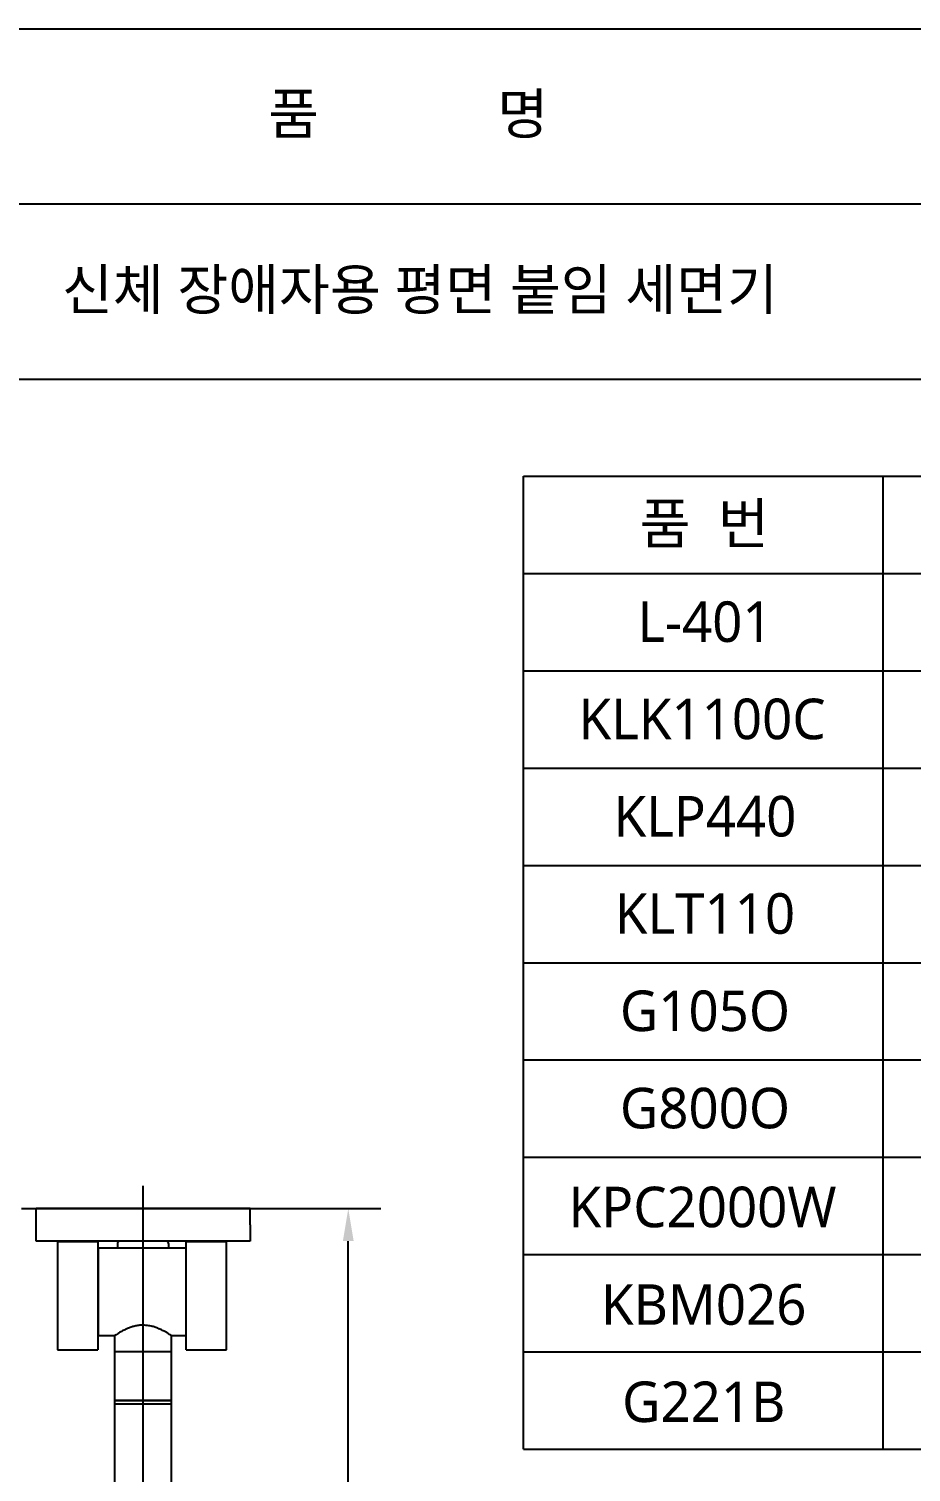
# Model space of a CAD drawing. Header units: millimetres. Extents: x 0 to 4679, y -4094 to -981.
# Drawn here: x 865 to 1409, y -1871 to -981 of the extents above; entities that cross this region are included whole.
import ezdxf
from ezdxf.enums import TextEntityAlignment as Align
from ezdxf.lldxf.tags import DXFTag

# ---------------------------------------------------------------- set-up
doc = ezdxf.new("R2010")
doc.units = ezdxf.units.MM
for name, color, linetype in [('TEXT', 7, 'Continuous'), ('내부선 및 부속', 4, 'Continuous'), ('도각라인', 7, 'Continuous'), ('중심선', 1, 'DASHED'), ('치수선', 7, 'Continuous')]:
    doc.layers.add(name, color=color, linetype=linetype)
doc.styles.add('맑은고딕_치수', font='malgun.ttf', dxfattribs={"height": 25})
doc.styles.add('맑은고딕_통일', font='malgun.ttf', dxfattribs={"height": 25})
tags = doc.linetypes.add('DASHDOT', pattern=[70, 31, -13, 13, -13]).pattern_tags.tags
tags[10:11] = [DXFTag(74, 4), DXFTag(75, 0), DXFTag(340, '0'), DXFTag(46, 0.0), DXFTag(50, 0.0), DXFTag(44, 0.0), DXFTag(45, 0.0)]
tags[8:9] = [DXFTag(74, 4), DXFTag(75, 0), DXFTag(340, '0'), DXFTag(46, 0.0), DXFTag(50, 0.0), DXFTag(44, 0.0), DXFTag(45, 0.0)]
tags[6:7] = [DXFTag(74, 4), DXFTag(75, 0), DXFTag(340, '0'), DXFTag(46, 0.0), DXFTag(50, 0.0), DXFTag(44, 0.0), DXFTag(45, 0.0)]
tags[4:5] = [DXFTag(74, 4), DXFTag(75, 0), DXFTag(340, '0'), DXFTag(46, 0.0), DXFTag(50, 0.0), DXFTag(44, 0.0), DXFTag(45, 0.0)]
tags = doc.linetypes.add('DASHED', pattern=[25.72, 12.86, -12.86]).pattern_tags.tags
tags[6:7] = [DXFTag(74, 4), DXFTag(75, 0), DXFTag(340, '0'), DXFTag(46, 0.0), DXFTag(50, 0.0), DXFTag(44, 0.0), DXFTag(45, 0.0)]
tags[4:5] = [DXFTag(74, 4), DXFTag(75, 0), DXFTag(340, '0'), DXFTag(46, 0.0), DXFTag(50, 0.0), DXFTag(44, 0.0), DXFTag(45, 0.0)]
doc.dimstyles.new('계림치수_맑은고딕', dxfattribs={"dimtxt": 25, "dimasz": 20, "dimexe": 20, "dimexo": 0.0625, "dimgap": 10, "dimtad": 1, "dimdec": 0, "dimzin": 0, "dimdsep": 46, "dimtxsty": '맑은고딕_치수', "dimcen": 0.09, "dimadec": 0, "dimazin": 0, "dimtfac": 1, "dimtdec": 0, "dimtofl": 0, "dimtmove": 0, "dimatfit": 3, "dimfxl": 1, "dimtolj": 1, "dimtzin": 0, "dimarcsym": 0})

# ---------------------------------------------------------------- blocks, each defined once
blk = doc.blocks.new('*D36')
at = {"layer": '치수선', "color": 0, "lineweight": -2, "transparency": 16777216}
for p, q in [((860.37, -1708.6), (1081.91, -1708.6)), ((1061.91, -2138.6), (1061.91, -1728.6)), ((795.37, -2158.6), (1081.91, -2158.6))]:
    blk.add_line(p, q, dxfattribs=at)
at = {"layer": '치수선', "color": 0, "transparency": 16777216}
for points in [[(1058.58, -1728.6), (1065.24, -1728.6), (1061.91, -1708.6)], [(1058.58, -2138.6), (1065.24, -2138.6), (1061.91, -2158.6)]]:
    blk.add_solid(points, dxfattribs=at)
at = {"layer": '치수선', "color": 0, "transparency": 16777216, "insert": (1038.99, -1933.6), "char_height": 25, "attachment_point": 5, "rotation": 90, "style": '맑은고딕_치수'}
blk.add_mtext('\\A1;450', dxfattribs=at)

msp = doc.modelspace()

# ---------------------------------------------------------------- linework, layer by layer
at = {"layer": '내부선 및 부속', "linetype": 'Continuous'}
for p, q in [((869.38, -1718.6), (869.38, -1708.6)), ((1001.38, -1708.6), (869.38, -1708.6)), ((1001.38, -1718.6), (1001.38, -1708.6)), ((869.38, -1728.6), (869.38, -1718.6)), ((1001.38, -1718.6), (1001.38, -1728.6)), ((1001.38, -1728.6), (869.38, -1728.6)), ((882.48, -1729.1), (882.48, -1759.9)), ((882.68, -1728.9), (907.48, -1728.9)), ((883.18, -1728.6), (883.18, -1728.9)), ((884.58, -1728.6), (884.58, -1728.9)), ((892.58, -1728.9), (892.58, -1728.6)), ((903.18, -1728.6), (903.18, -1728.9)), ((904.18, -1728.9), (904.18, -1728.6)), ((905.18, -1728.6), (905.18, -1728.9)), ((907.48, -1728.9), (907.48, -1729.1)), ((907.48, -1729.1), (907.48, -1759.9)), ((961.88, -1732.9), (907.78, -1732.9)), ((907.78, -1786.9), (907.78, -1732.9)), ((919.43, -1730.6), (919.43, -1732.9)), ((951.13, -1732.9), (951.13, -1730.6)), ((961.88, -1728.9), (986.68, -1728.9)), ((961.88, -1729.1), (961.88, -1728.9)), ((961.88, -1759.9), (961.88, -1729.1)), ((964.18, -1728.9), (964.18, -1728.6)), ((965.18, -1728.6), (965.18, -1728.9)), ((966.18, -1728.9), (966.18, -1728.6)), ((976.78, -1728.9), (976.78, -1728.6)), ((984.78, -1728.6), (984.78, -1728.9)), ((986.18, -1728.6), (986.18, -1728.9)), ((986.88, -1759.9), (986.88, -1729.1)), ((907.78, -1737.4), (907.48, -1737.4)), ((882.48, -1759.9), (882.48, -1795.65)), ((907.48, -1759.9), (907.48, -1795.65)), ((961.88, -1795.65), (961.88, -1759.9)), ((986.88, -1795.65), (986.88, -1759.9)), ((907.48, -1782.4), (907.78, -1782.4)), ((907.78, -1786.9), (917.81, -1786.9)), ((917.78, -1786.88), (917.78, -1796.9)), ((952.76, -1786.9), (961.88, -1786.9)), ((952.78, -1796.9), (952.78, -1786.89)), ((882.48, -1795.65), (907.48, -1795.65)), ((917.78, -1796.9), (917.78, -1797.1)), ((935.28, -1796.9), (917.78, -1796.9)), ((917.78, -1797.1), (917.78, -1826.9)), ((952.78, -1796.9), (935.28, -1796.9)), ((952.78, -1797.1), (952.78, -1796.9)), ((952.78, -1826.9), (952.78, -1797.1)), ((961.88, -1795.65), (986.88, -1795.65)), ((917.78, -1826.9), (917.78, -1828.9)), ((917.78, -1826.9), (952.78, -1826.9)), ((934.4, -1826.9), (917.78, -1826.9)), ((917.78, -1828.9), (917.78, -1906.9)), ((917.78, -1828.9), (952.78, -1828.9)), ((952.78, -1826.9), (934.4, -1826.9)), ((952.78, -1828.9), (952.78, -1826.9)), ((952.78, -1906.9), (952.78, -1828.9))]:
    msp.add_line(p, q, dxfattribs=at)
for centre, radius, start, end in [((882.68, -1729.1), 0.2, 90, 180), ((921.43, -1730.6), 2, 90, 180), ((949.13, -1730.6), 2, 0, 90), ((986.68, -1729.1), 0.2, 0, 90), ((917.98, -1797.1), 0.2, 90, 180), ((952.58, -1797.1), 0.2, 0, 90)]:
    msp.add_arc(centre, radius, start, end, dxfattribs=at)
for points, knots in [([(935.28, -1780.46), (934.43, -1780.49), (932.7, -1780.56), (930.22, -1781.03), (927.89, -1781.72), (925.66, -1782.57), (923.54, -1783.55), (921.56, -1784.6), (919.84, -1785.6), (918.61, -1786.37), (917.89, -1786.83), (917.83, -1786.87), (917.81, -1786.88)], [0, 0, 0, 0, 0.089527, 0.182248, 0.2716465, 0.3630536, 0.4655373, 0.570323, 0.6857049, 0.8052307, 0.9079132, 1, 1, 1, 1]), ([(952.76, -1786.89), (952.77, -1786.9), (952.83, -1786.94), (952.59, -1786.78), (952.04, -1786.43), (951.12, -1785.86), (949.88, -1785.11), (948.26, -1784.2), (946.24, -1783.17), (943.93, -1782.17), (941.47, -1781.34), (938.63, -1780.64), (936.5, -1780.53), (935.28, -1780.46)], [0, 0, 0, 0, 0.006342, 0.100883, 0.187439, 0.276205, 0.369092, 0.464016, 0.5712, 0.681031, 0.774852, 0.871112, 1, 1, 1, 1])]:
    msp.add_open_spline(points, degree=3, knots=knots, dxfattribs=at)
at = {"layer": '도각라인', "color": 7}
for p, q in [((0, -980.91), (2160, -980.91)), ((624, -1088.91), (2160, -1088.91)), ((0, -1196.91), (2160, -1196.91)), ((1170, -1856.91), (1170, -1256.91)), ((1170, -1256.91), (2124, -1256.91)), ((1392, -1856.91), (1392, -1256.91)), ((1170, -1316.91), (2124, -1316.91)), ((1170, -1376.91), (2124, -1376.91)), ((1170, -1436.91), (2124, -1436.91)), ((1170, -1496.91), (2124, -1496.91)), ((1170, -1556.91), (2124, -1556.91)), ((1170, -1616.91), (2124, -1616.91)), ((1170, -1676.91), (2124, -1676.91)), ((1170, -1736.91), (2124, -1736.91)), ((1170, -1796.91), (2124, -1796.91)), ((1170, -1856.91), (2124, -1856.91))]:
    msp.add_line(p, q, dxfattribs=at)
at = {"layer": '중심선', "linetype": 'DASHDOT'}
msp.add_line((935.28, -2309.9), (935.28, -1694.59), dxfattribs=at)

# ---------------------------------------------------------------- texts
at = {"layer": 'TEXT', "style": '맑은고딕_통일'}
for s, p in [('품             명', (1098.83, -1033.23)), ('신체 장애자용 평면 붙임 세면기', (1106.11, -1141.71)), ('품  번', (1281.52, -1286.04)), ('L-401', (1281.99, -1346.57)), ('KLK1100C', (1280.19, -1406.53)), ('KLP440', (1281.99, -1466.57)), ('KLT110', (1281.99, -1526.57)), ('G105O', (1281.99, -1586.57)), ('G800O', (1281.99, -1646.57)), ('KPC2000W', (1280.47, -1707.56)), ('KBM026', (1281.21, -1767.72)), ('G221B', (1281.21, -1827.72))]:
    msp.add_text(s, height=25, dxfattribs=at).set_placement(p, align=Align.MIDDLE_CENTER)

# ---------------------------------------------------------------- dimensions: what is measured, and where the dimension line sits
at = {"layer": '치수선'}
dim = msp.add_linear_dim(base=(1061.91, -1708.6), p1=(795.31, -2158.6), p2=(860.31, -1708.6), angle=90, dimstyle='계림치수_맑은고딕', dxfattribs=at)
dim.commit()
dim.dimension.update_dxf_attribs({"geometry": '*D36', "text_midpoint": (1038.99, -1933.6)})

doc.saveas('drawing.dxf')
